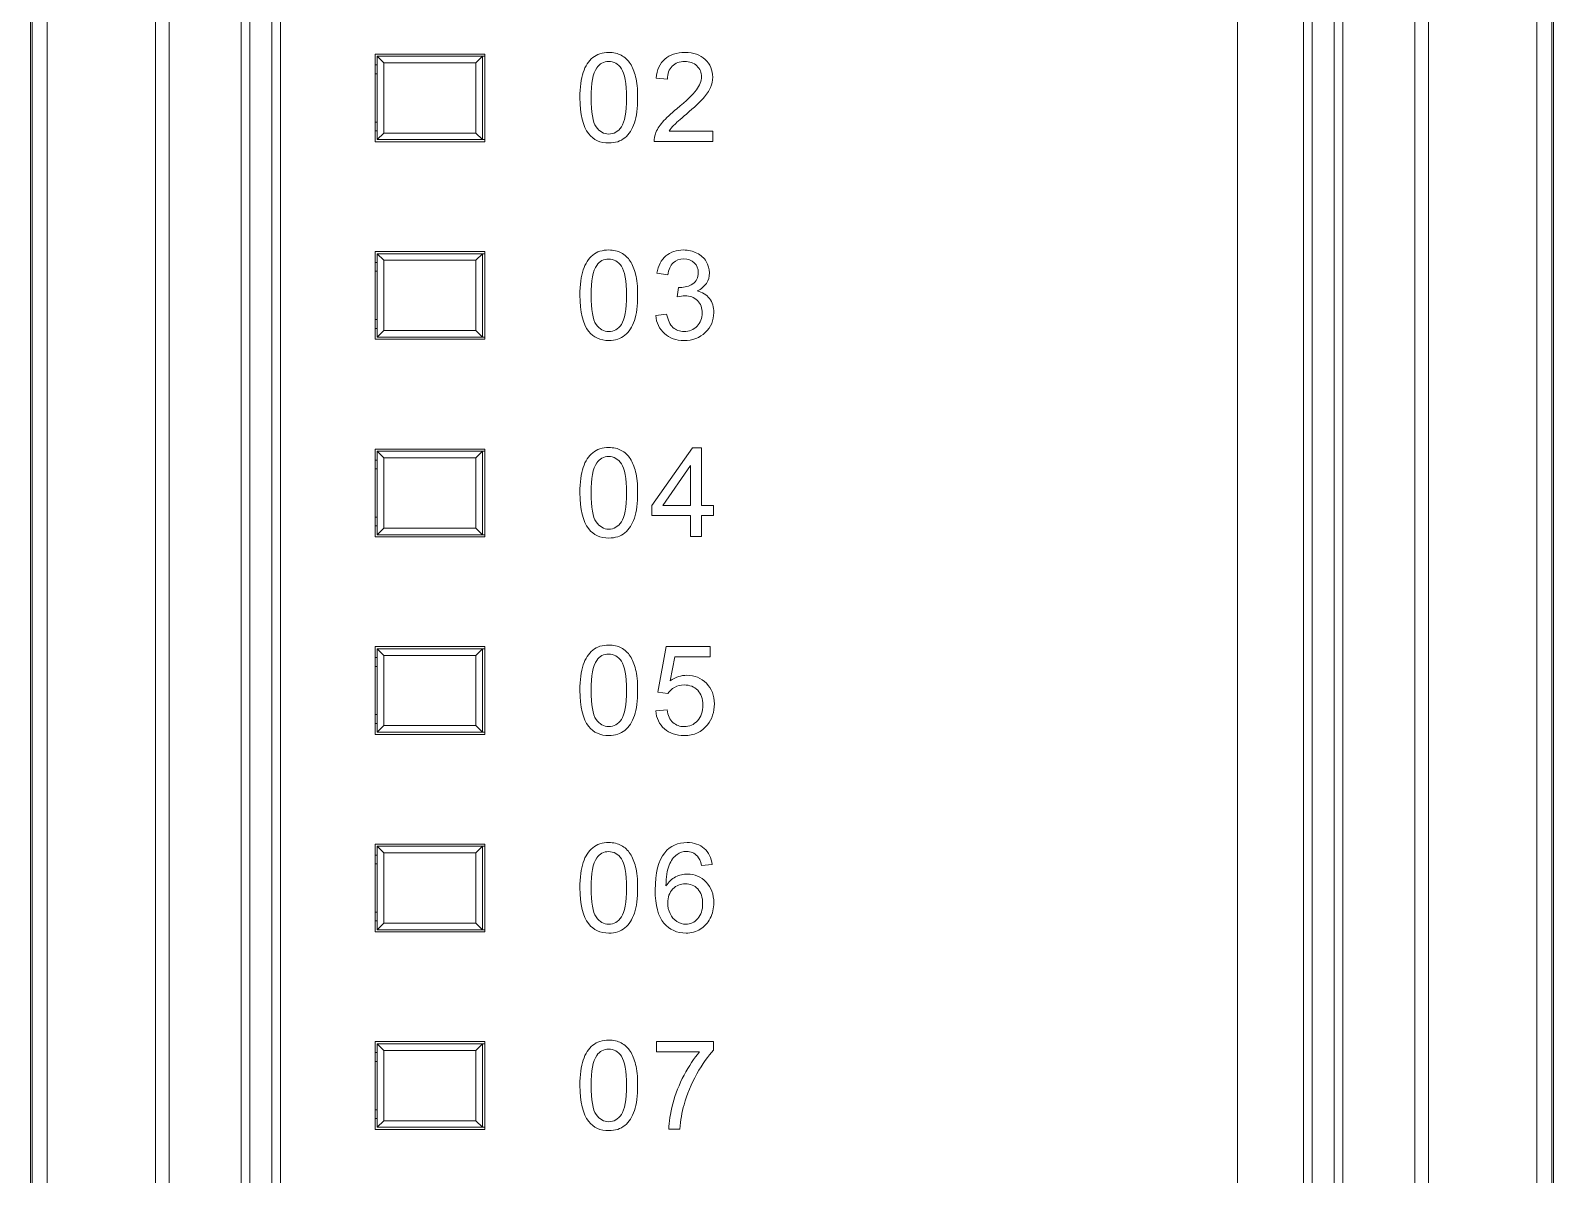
# Model space of a CAD drawing. Header units: millimetres. Extents: x 33157 to 59611, y -29750 to 1750.
# Drawn here: x 53865.92 to 53900.62, y -1529.79 to -1503.72 of the extents above; entities that cross this region are included whole.
import ezdxf

# ---------------------------------------------------------------- set-up
doc = ezdxf.new("R2010")
doc.units = ezdxf.units.MM
doc.layers.add('layer 1', color=7, linetype='Continuous', lineweight=18)

msp = doc.modelspace()

# ---------------------------------------------------------------- linework, layer by layer
at = {"layer": 'layer 1', "lineweight": 9}
for p, q in [((53865.916, -1480.509), (53865.916, -1579.009)), ((53900.616, -1480.509), (53900.616, -1579.009)), ((53865.954, -1481.173), (53865.954, -1578.345)), ((53866.295, -1481.173), (53866.295, -1578.345)), ((53900.236, -1481.173), (53900.236, -1578.345)), ((53900.578, -1481.173), (53900.578, -1578.345)), ((53868.762, -1485.49), (53868.762, -1574.029)), ((53869.078, -1485.49), (53869.078, -1574.029)), ((53897.454, -1485.49), (53897.454, -1574.029)), ((53897.77, -1485.49), (53897.77, -1574.029)), ((53870.716, -1485.759), (53870.716, -1573.759)), ((53870.916, -1485.759), (53870.916, -1573.759)), ((53871.416, -1485.759), (53871.416, -1573.759)), ((53871.616, -1485.759), (53871.616, -1573.759)), ((53894.916, -1485.759), (53894.916, -1573.759)), ((53895.116, -1485.759), (53895.116, -1573.759)), ((53895.616, -1485.759), (53895.616, -1573.759)), ((53895.816, -1485.759), (53895.816, -1573.759)), ((53873.766, -1504.259), (53873.766, -1506.259)), ((53873.816, -1504.309), (53873.816, -1506.209)), ((53873.966, -1504.459), (53873.966, -1506.059)), ((53876.066, -1504.459), (53876.066, -1506.059)), ((53876.216, -1504.309), (53876.216, -1506.209)), ((53876.266, -1504.259), (53876.266, -1506.259)), ((53873.766, -1508.759), (53873.766, -1510.759)), ((53873.816, -1508.809), (53873.816, -1510.709)), ((53873.966, -1508.959), (53873.966, -1510.559)), ((53876.066, -1508.959), (53876.066, -1510.559)), ((53876.216, -1508.809), (53876.216, -1510.709)), ((53876.266, -1508.759), (53876.266, -1510.759)), ((53873.766, -1513.259), (53873.766, -1515.259)), ((53876.266, -1513.259), (53876.266, -1515.259)), ((53873.816, -1513.309), (53873.816, -1515.209)), ((53873.966, -1513.459), (53873.966, -1515.059)), ((53876.066, -1513.459), (53876.066, -1515.059)), ((53876.216, -1513.309), (53876.216, -1515.209)), ((53873.766, -1517.759), (53873.766, -1519.759)), ((53876.266, -1517.759), (53876.266, -1519.759)), ((53873.816, -1517.809), (53873.816, -1519.709)), ((53873.966, -1517.959), (53873.966, -1519.559)), ((53876.066, -1517.959), (53876.066, -1519.559)), ((53876.216, -1517.809), (53876.216, -1519.709)), ((53873.766, -1522.259), (53873.766, -1524.259)), ((53876.266, -1522.259), (53876.266, -1524.259)), ((53873.816, -1522.309), (53873.816, -1524.209)), ((53873.966, -1522.459), (53873.966, -1524.059)), ((53876.066, -1522.459), (53876.066, -1524.059)), ((53876.216, -1522.309), (53876.216, -1524.209)), ((53873.766, -1526.759), (53873.766, -1528.759)), ((53876.266, -1526.759), (53876.266, -1528.759)), ((53873.816, -1526.809), (53873.816, -1528.709)), ((53873.966, -1526.959), (53873.966, -1528.559)), ((53876.066, -1526.959), (53876.066, -1528.559)), ((53876.216, -1526.809), (53876.216, -1528.709))]:
    msp.add_line(p, q, dxfattribs=at)
at = {"layer": 'layer 1'}
for points, knots in [([(53893.416, -1485.459), (53893.416, -1485.459), (53894.616, -1485.459), (53894.616, -1485.459), (53894.781, -1485.459), (53894.916, -1485.594), (53894.916, -1485.759), (53894.916, -1485.759), (53894.916, -1537.016), (53894.916, -1537.016), (53894.916, -1537.016), (53885.916, -1542.212), (53885.916, -1542.212), (53885.916, -1542.212), (53885.916, -1538.255), (53885.916, -1538.255), (53885.916, -1538.255), (53890.416, -1535.657), (53890.416, -1535.657), (53892.324, -1534.555), (53893.416, -1532.664), (53893.416, -1530.46), (53893.416, -1530.46), (53893.416, -1485.459), (53893.416, -1485.459)], [0, 0, 0, 0, 141587.315349, 141587.315349, 141587.315349, 283174.630699, 283174.630699, 283174.630699, 424761.946048, 424761.946048, 424761.946048, 566349.261398, 566349.261398, 566349.261398, 707936.576747, 707936.576747, 707936.576747, 849523.892096, 849523.892096, 849523.892096, 991111.207446, 991111.207446, 991111.207446, 1132698.522795, 1132698.522795, 1132698.522795, 1132698.522795]), ([(53878.434, -1505.255), (53878.434, -1505.016), (53878.459, -1504.824), (53878.508, -1504.678), (53878.557, -1504.532), (53878.63, -1504.419), (53878.727, -1504.341), (53878.823, -1504.262), (53878.945, -1504.223), (53879.092, -1504.223), (53879.2, -1504.223), (53879.295, -1504.245), (53879.377, -1504.288), (53879.459, -1504.332), (53879.527, -1504.395), (53879.58, -1504.477), (53879.632, -1504.559), (53879.674, -1504.659), (53879.704, -1504.778), (53879.734, -1504.896), (53879.749, -1505.055), (53879.749, -1505.255), (53879.749, -1505.492), (53879.725, -1505.684), (53879.676, -1505.83), (53879.628, -1505.976), (53879.555, -1506.088), (53879.458, -1506.167), (53879.362, -1506.247), (53879.239, -1506.286), (53879.092, -1506.286), (53878.897, -1506.286), (53878.745, -1506.217), (53878.634, -1506.078), (53878.501, -1505.909), (53878.434, -1505.635), (53878.434, -1505.255)], [0, 0, 0, 0, 138365.883922, 138365.883922, 138365.883922, 276731.767843, 276731.767843, 276731.767843, 415097.651765, 415097.651765, 415097.651765, 553463.535686, 553463.535686, 553463.535686, 691829.419608, 691829.419608, 691829.419608, 830195.303529, 830195.303529, 830195.303529, 968561.187451, 968561.187451, 968561.187451, 1106927.071372, 1106927.071372, 1106927.071372, 1245292.955294, 1245292.955294, 1245292.955294, 1383658.839215, 1383658.839215, 1383658.839215, 1522024.723137, 1522024.723137, 1522024.723137, 1660390.607058, 1660390.607058, 1660390.607058, 1660390.607058]), ([(53881.462, -1506.015), (53881.462, -1506.015), (53881.462, -1506.252), (53881.462, -1506.252), (53881.462, -1506.252), (53880.124, -1506.252), (53880.124, -1506.252), (53880.122, -1506.192), (53880.132, -1506.135), (53880.153, -1506.08), (53880.187, -1505.989), (53880.242, -1505.899), (53880.318, -1505.811), (53880.394, -1505.723), (53880.502, -1505.621), (53880.643, -1505.506), (53880.861, -1505.326), (53881.01, -1505.183), (53881.088, -1505.078), (53881.166, -1504.973), (53881.205, -1504.873), (53881.205, -1504.779), (53881.205, -1504.681), (53881.17, -1504.598), (53881.099, -1504.53), (53881.028, -1504.463), (53880.936, -1504.429), (53880.823, -1504.429), (53880.703, -1504.429), (53880.607, -1504.465), (53880.535, -1504.536), (53880.463, -1504.607), (53880.427, -1504.706), (53880.426, -1504.833), (53880.426, -1504.833), (53880.172, -1504.807), (53880.172, -1504.807), (53880.189, -1504.617), (53880.255, -1504.472), (53880.369, -1504.373), (53880.483, -1504.273), (53880.636, -1504.223), (53880.829, -1504.223), (53881.022, -1504.223), (53881.176, -1504.277), (53881.289, -1504.384), (53881.402, -1504.492), (53881.459, -1504.626), (53881.459, -1504.785), (53881.459, -1504.866), (53881.442, -1504.945), (53881.409, -1505.023), (53881.376, -1505.102), (53881.321, -1505.184), (53881.244, -1505.27), (53881.167, -1505.357), (53881.04, -1505.476), (53880.862, -1505.626), (53880.713, -1505.751), (53880.617, -1505.836), (53880.575, -1505.881), (53880.532, -1505.925), (53880.497, -1505.97), (53880.47, -1506.015), (53880.47, -1506.015), (53881.462, -1506.015), (53881.462, -1506.015)], [0, 0, 0, 0, 135440.31568, 135440.31568, 135440.31568, 270880.631361, 270880.631361, 270880.631361, 406320.947041, 406320.947041, 406320.947041, 541761.262722, 541761.262722, 541761.262722, 677201.578402, 677201.578402, 677201.578402, 812641.894083, 812641.894083, 812641.894083, 948082.209763, 948082.209763, 948082.209763, 1083522.525444, 1083522.525444, 1083522.525444, 1218962.841124, 1218962.841124, 1218962.841124, 1354403.156805, 1354403.156805, 1354403.156805, 1489843.472485, 1489843.472485, 1489843.472485, 1625283.788166, 1625283.788166, 1625283.788166, 1760724.103846, 1760724.103846, 1760724.103846, 1896164.419527, 1896164.419527, 1896164.419527, 2031604.735207, 2031604.735207, 2031604.735207, 2167045.050888, 2167045.050888, 2167045.050888, 2302485.366568, 2302485.366568, 2302485.366568, 2437925.682249, 2437925.682249, 2437925.682249, 2573365.997929, 2573365.997929, 2573365.997929, 2708806.31361, 2708806.31361, 2708806.31361, 2844246.62929, 2844246.62929, 2844246.62929, 2979686.944971, 2979686.944971, 2979686.944971, 2979686.944971]), ([(53878.688, -1505.256), (53878.688, -1505.588), (53878.727, -1505.81), (53878.804, -1505.919), (53878.882, -1506.028), (53878.978, -1506.083), (53879.092, -1506.083), (53879.206, -1506.083), (53879.302, -1506.028), (53879.379, -1505.918), (53879.457, -1505.808), (53879.495, -1505.588), (53879.495, -1505.256), (53879.495, -1504.923), (53879.457, -1504.702), (53879.379, -1504.593), (53879.302, -1504.484), (53879.205, -1504.429), (53879.089, -1504.429), (53878.975, -1504.429), (53878.884, -1504.477), (53878.816, -1504.574), (53878.731, -1504.697), (53878.688, -1504.924), (53878.688, -1505.256)], [0, 0, 0, 0, 141586.767065, 141586.767065, 141586.767065, 283173.534131, 283173.534131, 283173.534131, 424760.301196, 424760.301196, 424760.301196, 566347.068262, 566347.068262, 566347.068262, 707933.835327, 707933.835327, 707933.835327, 849520.602393, 849520.602393, 849520.602393, 991107.369458, 991107.369458, 991107.369458, 1132694.136523, 1132694.136523, 1132694.136523, 1132694.136523]), ([(53878.434, -1509.755), (53878.434, -1509.516), (53878.459, -1509.324), (53878.508, -1509.178), (53878.557, -1509.032), (53878.63, -1508.919), (53878.727, -1508.841), (53878.823, -1508.762), (53878.945, -1508.723), (53879.092, -1508.723), (53879.2, -1508.723), (53879.295, -1508.745), (53879.377, -1508.788), (53879.459, -1508.832), (53879.527, -1508.895), (53879.58, -1508.977), (53879.632, -1509.059), (53879.674, -1509.159), (53879.704, -1509.278), (53879.734, -1509.396), (53879.749, -1509.555), (53879.749, -1509.755), (53879.749, -1509.992), (53879.725, -1510.184), (53879.676, -1510.33), (53879.628, -1510.476), (53879.555, -1510.588), (53879.458, -1510.667), (53879.362, -1510.747), (53879.239, -1510.786), (53879.092, -1510.786), (53878.897, -1510.786), (53878.745, -1510.717), (53878.634, -1510.578), (53878.501, -1510.409), (53878.434, -1510.135), (53878.434, -1509.755)], [0, 0, 0, 0, 138371.802465, 138371.802465, 138371.802465, 276743.604931, 276743.604931, 276743.604931, 415115.407396, 415115.407396, 415115.407396, 553487.209861, 553487.209861, 553487.209861, 691859.012327, 691859.012327, 691859.012327, 830230.814792, 830230.814792, 830230.814792, 968602.617258, 968602.617258, 968602.617258, 1106974.419723, 1106974.419723, 1106974.419723, 1245346.222188, 1245346.222188, 1245346.222188, 1383718.024654, 1383718.024654, 1383718.024654, 1522089.827119, 1522089.827119, 1522089.827119, 1660461.629584, 1660461.629584, 1660461.629584, 1660461.629584]), ([(53880.161, -1510.216), (53880.161, -1510.216), (53880.409, -1510.182), (53880.409, -1510.182), (53880.438, -1510.323), (53880.486, -1510.425), (53880.554, -1510.487), (53880.622, -1510.549), (53880.706, -1510.58), (53880.805, -1510.58), (53880.923, -1510.58), (53881.022, -1510.54), (53881.102, -1510.459), (53881.182, -1510.378), (53881.222, -1510.278), (53881.222, -1510.158), (53881.222, -1510.044), (53881.185, -1509.95), (53881.11, -1509.876), (53881.035, -1509.802), (53880.941, -1509.765), (53880.826, -1509.765), (53880.779, -1509.765), (53880.72, -1509.774), (53880.65, -1509.793), (53880.65, -1509.793), (53880.678, -1509.575), (53880.678, -1509.575), (53880.694, -1509.577), (53880.708, -1509.578), (53880.718, -1509.578), (53880.824, -1509.578), (53880.919, -1509.55), (53881.004, -1509.495), (53881.089, -1509.44), (53881.131, -1509.356), (53881.131, -1509.241), (53881.131, -1509.151), (53881.1, -1509.075), (53881.039, -1509.016), (53880.977, -1508.956), (53880.898, -1508.926), (53880.8, -1508.926), (53880.703, -1508.926), (53880.623, -1508.957), (53880.559, -1509.018), (53880.494, -1509.079), (53880.453, -1509.171), (53880.434, -1509.293), (53880.434, -1509.293), (53880.186, -1509.248), (53880.186, -1509.248), (53880.217, -1509.081), (53880.285, -1508.952), (53880.393, -1508.86), (53880.5, -1508.769), (53880.634, -1508.723), (53880.794, -1508.723), (53880.904, -1508.723), (53881.006, -1508.747), (53881.098, -1508.794), (53881.192, -1508.841), (53881.263, -1508.905), (53881.312, -1508.987), (53881.361, -1509.069), (53881.385, -1509.155), (53881.385, -1509.247), (53881.385, -1509.334), (53881.362, -1509.413), (53881.315, -1509.485), (53881.268, -1509.556), (53881.199, -1509.613), (53881.107, -1509.655), (53881.226, -1509.683), (53881.319, -1509.74), (53881.385, -1509.827), (53881.451, -1509.913), (53881.484, -1510.023), (53881.484, -1510.153), (53881.484, -1510.329), (53881.42, -1510.479), (53881.291, -1510.602), (53881.162, -1510.725), (53881, -1510.786), (53880.803, -1510.786), (53880.626, -1510.786), (53880.479, -1510.733), (53880.361, -1510.627), (53880.244, -1510.521), (53880.177, -1510.384), (53880.161, -1510.216)], [0, 0, 0, 0, 134510.062519, 134510.062519, 134510.062519, 269020.125038, 269020.125038, 269020.125038, 403530.187557, 403530.187557, 403530.187557, 538040.250075, 538040.250075, 538040.250075, 672550.312594, 672550.312594, 672550.312594, 807060.375113, 807060.375113, 807060.375113, 941570.437632, 941570.437632, 941570.437632, 1076080.500151, 1076080.500151, 1076080.500151, 1210590.56267, 1210590.56267, 1210590.56267, 1345100.625188, 1345100.625188, 1345100.625188, 1479610.687707, 1479610.687707, 1479610.687707, 1614120.750226, 1614120.750226, 1614120.750226, 1748630.812745, 1748630.812745, 1748630.812745, 1883140.875264, 1883140.875264, 1883140.875264, 2017650.937783, 2017650.937783, 2017650.937783, 2152161.000302, 2152161.000302, 2152161.000302, 2286671.06282, 2286671.06282, 2286671.06282, 2421181.125339, 2421181.125339, 2421181.125339, 2555691.187858, 2555691.187858, 2555691.187858, 2690201.250377, 2690201.250377, 2690201.250377, 2824711.312896, 2824711.312896, 2824711.312896, 2959221.375415, 2959221.375415, 2959221.375415, 3093731.437934, 3093731.437934, 3093731.437934, 3228241.500452, 3228241.500452, 3228241.500452, 3362751.562971, 3362751.562971, 3362751.562971, 3497261.62549, 3497261.62549, 3497261.62549, 3631771.688009, 3631771.688009, 3631771.688009, 3766281.750528, 3766281.750528, 3766281.750528, 3900791.813047, 3900791.813047, 3900791.813047, 4035301.875565, 4035301.875565, 4035301.875565, 4035301.875565]), ([(53878.688, -1509.756), (53878.688, -1510.088), (53878.727, -1510.31), (53878.804, -1510.419), (53878.882, -1510.528), (53878.978, -1510.583), (53879.092, -1510.583), (53879.206, -1510.583), (53879.302, -1510.528), (53879.379, -1510.418), (53879.457, -1510.308), (53879.495, -1510.088), (53879.495, -1509.756), (53879.495, -1509.423), (53879.457, -1509.202), (53879.379, -1509.093), (53879.302, -1508.984), (53879.205, -1508.929), (53879.089, -1508.929), (53878.975, -1508.929), (53878.884, -1508.977), (53878.816, -1509.074), (53878.731, -1509.197), (53878.688, -1509.424), (53878.688, -1509.756)], [0, 0, 0, 0, 141592.823694, 141592.823694, 141592.823694, 283185.647388, 283185.647388, 283185.647388, 424778.471081, 424778.471081, 424778.471081, 566371.294775, 566371.294775, 566371.294775, 707964.118469, 707964.118469, 707964.118469, 849556.942163, 849556.942163, 849556.942163, 991149.765856, 991149.765856, 991149.765856, 1132742.58955, 1132742.58955, 1132742.58955, 1132742.58955]), ([(53878.434, -1514.255), (53878.434, -1514.016), (53878.459, -1513.824), (53878.508, -1513.678), (53878.557, -1513.532), (53878.63, -1513.419), (53878.727, -1513.341), (53878.823, -1513.262), (53878.945, -1513.223), (53879.092, -1513.223), (53879.2, -1513.223), (53879.295, -1513.245), (53879.377, -1513.288), (53879.459, -1513.332), (53879.527, -1513.395), (53879.58, -1513.477), (53879.632, -1513.559), (53879.674, -1513.659), (53879.704, -1513.778), (53879.734, -1513.896), (53879.749, -1514.055), (53879.749, -1514.255), (53879.749, -1514.492), (53879.725, -1514.684), (53879.676, -1514.83), (53879.628, -1514.976), (53879.555, -1515.088), (53879.458, -1515.167), (53879.362, -1515.247), (53879.239, -1515.286), (53879.092, -1515.286), (53878.897, -1515.286), (53878.745, -1515.217), (53878.634, -1515.078), (53878.501, -1514.909), (53878.434, -1514.635), (53878.434, -1514.255)], [0, 0, 0, 0, 138377.721656, 138377.721656, 138377.721656, 276755.443312, 276755.443312, 276755.443312, 415133.164969, 415133.164969, 415133.164969, 553510.886625, 553510.886625, 553510.886625, 691888.608281, 691888.608281, 691888.608281, 830266.329937, 830266.329937, 830266.329937, 968644.051594, 968644.051594, 968644.051594, 1107021.77325, 1107021.77325, 1107021.77325, 1245399.494906, 1245399.494906, 1245399.494906, 1383777.216562, 1383777.216562, 1383777.216562, 1522154.938219, 1522154.938219, 1522154.938219, 1660532.659875, 1660532.659875, 1660532.659875, 1660532.659875]), ([(53880.954, -1515.252), (53880.954, -1515.252), (53880.954, -1514.77), (53880.954, -1514.77), (53880.954, -1514.77), (53880.076, -1514.77), (53880.076, -1514.77), (53880.076, -1514.77), (53880.076, -1514.541), (53880.076, -1514.541), (53880.076, -1514.541), (53880.999, -1513.231), (53880.999, -1513.231), (53880.999, -1513.231), (53881.202, -1513.231), (53881.202, -1513.231), (53881.202, -1513.231), (53881.202, -1514.541), (53881.202, -1514.541), (53881.202, -1514.541), (53881.476, -1514.541), (53881.476, -1514.541), (53881.476, -1514.541), (53881.476, -1514.77), (53881.476, -1514.77), (53881.476, -1514.77), (53881.202, -1514.77), (53881.202, -1514.77), (53881.202, -1514.77), (53881.202, -1515.252), (53881.202, -1515.252), (53881.202, -1515.252), (53880.954, -1515.252), (53880.954, -1515.252)], [0, 0, 0, 0, 138897.127706, 138897.127706, 138897.127706, 277794.255412, 277794.255412, 277794.255412, 416691.383118, 416691.383118, 416691.383118, 555588.510824, 555588.510824, 555588.510824, 694485.63853, 694485.63853, 694485.63853, 833382.766236, 833382.766236, 833382.766236, 972279.893942, 972279.893942, 972279.893942, 1111177.021648, 1111177.021648, 1111177.021648, 1250074.149354, 1250074.149354, 1250074.149354, 1388971.27706, 1388971.27706, 1388971.27706, 1527868.404766, 1527868.404766, 1527868.404766, 1527868.404766]), ([(53878.688, -1514.256), (53878.688, -1514.588), (53878.727, -1514.81), (53878.804, -1514.919), (53878.882, -1515.028), (53878.978, -1515.083), (53879.092, -1515.083), (53879.206, -1515.083), (53879.302, -1515.028), (53879.379, -1514.918), (53879.457, -1514.808), (53879.495, -1514.588), (53879.495, -1514.256), (53879.495, -1513.923), (53879.457, -1513.702), (53879.379, -1513.593), (53879.302, -1513.484), (53879.205, -1513.429), (53879.089, -1513.429), (53878.975, -1513.429), (53878.884, -1513.477), (53878.816, -1513.574), (53878.731, -1513.697), (53878.688, -1513.924), (53878.688, -1514.256)], [0, 0, 0, 0, 141598.880985, 141598.880985, 141598.880985, 283197.76197, 283197.76197, 283197.76197, 424796.642955, 424796.642955, 424796.642955, 566395.52394, 566395.52394, 566395.52394, 707994.404925, 707994.404925, 707994.404925, 849593.28591, 849593.28591, 849593.28591, 991192.166895, 991192.166895, 991192.166895, 1132791.04788, 1132791.04788, 1132791.04788, 1132791.04788]), ([(53880.954, -1514.541), (53880.954, -1514.541), (53880.954, -1513.632), (53880.954, -1513.632), (53880.954, -1513.632), (53880.32, -1514.541), (53880.32, -1514.541), (53880.32, -1514.541), (53880.954, -1514.541), (53880.954, -1514.541)], [0, 0, 0, 0, 157450.310197, 157450.310197, 157450.310197, 314900.620394, 314900.620394, 314900.620394, 472350.930591, 472350.930591, 472350.930591, 472350.930591]), ([(53878.434, -1518.755), (53878.434, -1518.516), (53878.459, -1518.324), (53878.508, -1518.178), (53878.557, -1518.032), (53878.63, -1517.919), (53878.727, -1517.841), (53878.823, -1517.762), (53878.945, -1517.723), (53879.092, -1517.723), (53879.2, -1517.723), (53879.295, -1517.745), (53879.377, -1517.788), (53879.459, -1517.832), (53879.527, -1517.895), (53879.58, -1517.977), (53879.632, -1518.059), (53879.674, -1518.159), (53879.704, -1518.278), (53879.734, -1518.396), (53879.749, -1518.555), (53879.749, -1518.755), (53879.749, -1518.992), (53879.725, -1519.184), (53879.676, -1519.33), (53879.628, -1519.476), (53879.555, -1519.588), (53879.458, -1519.667), (53879.362, -1519.747), (53879.239, -1519.786), (53879.092, -1519.786), (53878.897, -1519.786), (53878.745, -1519.717), (53878.634, -1519.578), (53878.501, -1519.409), (53878.434, -1519.135), (53878.434, -1518.755)], [0, 0, 0, 0, 138383.641494, 138383.641494, 138383.641494, 276767.282988, 276767.282988, 276767.282988, 415150.924482, 415150.924482, 415150.924482, 553534.565976, 553534.565976, 553534.565976, 691918.20747, 691918.20747, 691918.20747, 830301.848964, 830301.848964, 830301.848964, 968685.490459, 968685.490459, 968685.490459, 1107069.131953, 1107069.131953, 1107069.131953, 1245452.773447, 1245452.773447, 1245452.773447, 1383836.414941, 1383836.414941, 1383836.414941, 1522220.056435, 1522220.056435, 1522220.056435, 1660603.697929, 1660603.697929, 1660603.697929, 1660603.697929]), ([(53880.161, -1519.222), (53880.161, -1519.222), (53880.42, -1519.202), (53880.42, -1519.202), (53880.44, -1519.328), (53880.484, -1519.423), (53880.554, -1519.487), (53880.623, -1519.551), (53880.709, -1519.583), (53880.809, -1519.583), (53880.93, -1519.583), (53881.031, -1519.538), (53881.113, -1519.448), (53881.195, -1519.358), (53881.236, -1519.238), (53881.236, -1519.089), (53881.236, -1518.948), (53881.197, -1518.836), (53881.118, -1518.755), (53881.04, -1518.673), (53880.936, -1518.632), (53880.806, -1518.632), (53880.726, -1518.632), (53880.654, -1518.65), (53880.59, -1518.687), (53880.527, -1518.723), (53880.477, -1518.771), (53880.44, -1518.829), (53880.44, -1518.829), (53880.206, -1518.795), (53880.206, -1518.795), (53880.206, -1518.795), (53880.4, -1517.757), (53880.4, -1517.757), (53880.4, -1517.757), (53881.402, -1517.757), (53881.402, -1517.757), (53881.402, -1517.757), (53881.402, -1517.994), (53881.402, -1517.994), (53881.402, -1517.994), (53880.598, -1517.994), (53880.598, -1517.994), (53880.598, -1517.994), (53880.491, -1518.539), (53880.491, -1518.539), (53880.612, -1518.454), (53880.739, -1518.412), (53880.871, -1518.412), (53881.047, -1518.412), (53881.196, -1518.473), (53881.317, -1518.595), (53881.438, -1518.717), (53881.498, -1518.874), (53881.498, -1519.066), (53881.498, -1519.249), (53881.445, -1519.407), (53881.339, -1519.54), (53881.21, -1519.704), (53881.033, -1519.786), (53880.809, -1519.786), (53880.625, -1519.786), (53880.476, -1519.734), (53880.36, -1519.631), (53880.243, -1519.528), (53880.177, -1519.392), (53880.161, -1519.222)], [0, 0, 0, 0, 135458.573206, 135458.573206, 135458.573206, 270917.146412, 270917.146412, 270917.146412, 406375.719618, 406375.719618, 406375.719618, 541834.292825, 541834.292825, 541834.292825, 677292.866031, 677292.866031, 677292.866031, 812751.439237, 812751.439237, 812751.439237, 948210.012443, 948210.012443, 948210.012443, 1083668.585649, 1083668.585649, 1083668.585649, 1219127.158855, 1219127.158855, 1219127.158855, 1354585.732061, 1354585.732061, 1354585.732061, 1490044.305267, 1490044.305267, 1490044.305267, 1625502.878474, 1625502.878474, 1625502.878474, 1760961.45168, 1760961.45168, 1760961.45168, 1896420.024886, 1896420.024886, 1896420.024886, 2031878.598092, 2031878.598092, 2031878.598092, 2167337.171298, 2167337.171298, 2167337.171298, 2302795.744504, 2302795.744504, 2302795.744504, 2438254.31771, 2438254.31771, 2438254.31771, 2573712.890916, 2573712.890916, 2573712.890916, 2709171.464123, 2709171.464123, 2709171.464123, 2844630.037329, 2844630.037329, 2844630.037329, 2980088.610535, 2980088.610535, 2980088.610535, 2980088.610535]), ([(53878.688, -1518.756), (53878.688, -1519.088), (53878.727, -1519.31), (53878.804, -1519.419), (53878.882, -1519.528), (53878.978, -1519.583), (53879.092, -1519.583), (53879.206, -1519.583), (53879.302, -1519.528), (53879.379, -1519.418), (53879.457, -1519.308), (53879.495, -1519.088), (53879.495, -1518.756), (53879.495, -1518.423), (53879.457, -1518.202), (53879.379, -1518.093), (53879.302, -1517.984), (53879.205, -1517.929), (53879.089, -1517.929), (53878.975, -1517.929), (53878.884, -1517.977), (53878.816, -1518.074), (53878.731, -1518.197), (53878.688, -1518.424), (53878.688, -1518.756)], [0, 0, 0, 0, 141604.938939, 141604.938939, 141604.938939, 283209.877878, 283209.877878, 283209.877878, 424814.816818, 424814.816818, 424814.816818, 566419.755757, 566419.755757, 566419.755757, 708024.694696, 708024.694696, 708024.694696, 849629.633635, 849629.633635, 849629.633635, 991234.572574, 991234.572574, 991234.572574, 1132839.511514, 1132839.511514, 1132839.511514, 1132839.511514]), ([(53878.434, -1523.255), (53878.434, -1523.016), (53878.459, -1522.824), (53878.508, -1522.678), (53878.557, -1522.532), (53878.63, -1522.419), (53878.727, -1522.341), (53878.823, -1522.262), (53878.945, -1522.223), (53879.092, -1522.223), (53879.2, -1522.223), (53879.295, -1522.245), (53879.377, -1522.288), (53879.459, -1522.332), (53879.527, -1522.395), (53879.58, -1522.477), (53879.632, -1522.559), (53879.674, -1522.659), (53879.704, -1522.778), (53879.734, -1522.896), (53879.749, -1523.055), (53879.749, -1523.255), (53879.749, -1523.492), (53879.725, -1523.684), (53879.676, -1523.83), (53879.628, -1523.976), (53879.555, -1524.088), (53879.458, -1524.167), (53879.362, -1524.247), (53879.239, -1524.286), (53879.092, -1524.286), (53878.897, -1524.286), (53878.745, -1524.217), (53878.634, -1524.078), (53878.501, -1523.909), (53878.434, -1523.635), (53878.434, -1523.255)], [0, 0, 0, 0, 138389.561979, 138389.561979, 138389.561979, 276779.123958, 276779.123958, 276779.123958, 415168.685936, 415168.685936, 415168.685936, 553558.247915, 553558.247915, 553558.247915, 691947.809894, 691947.809894, 691947.809894, 830337.371873, 830337.371873, 830337.371873, 968726.933852, 968726.933852, 968726.933852, 1107116.49583, 1107116.49583, 1107116.49583, 1245506.057809, 1245506.057809, 1245506.057809, 1383895.619788, 1383895.619788, 1383895.619788, 1522285.181767, 1522285.181767, 1522285.181767, 1660674.743745, 1660674.743745, 1660674.743745, 1660674.743745]), ([(53881.45, -1522.725), (53881.45, -1522.725), (53881.205, -1522.745), (53881.205, -1522.745), (53881.183, -1522.648), (53881.151, -1522.577), (53881.11, -1522.532), (53881.043, -1522.461), (53880.96, -1522.426), (53880.861, -1522.426), (53880.781, -1522.426), (53880.711, -1522.448), (53880.65, -1522.493), (53880.572, -1522.549), (53880.511, -1522.632), (53880.465, -1522.741), (53880.42, -1522.851), (53880.397, -1523.007), (53880.395, -1523.208), (53880.455, -1523.118), (53880.528, -1523.05), (53880.614, -1523.006), (53880.701, -1522.962), (53880.791, -1522.94), (53880.886, -1522.94), (53881.052, -1522.94), (53881.193, -1523.001), (53881.31, -1523.123), (53881.426, -1523.245), (53881.484, -1523.402), (53881.484, -1523.595), (53881.484, -1523.722), (53881.457, -1523.84), (53881.402, -1523.949), (53881.347, -1524.058), (53881.273, -1524.141), (53881.177, -1524.199), (53881.081, -1524.257), (53880.972, -1524.286), (53880.851, -1524.286), (53880.645, -1524.286), (53880.476, -1524.21), (53880.345, -1524.058), (53880.215, -1523.906), (53880.149, -1523.655), (53880.149, -1523.306), (53880.149, -1522.916), (53880.222, -1522.632), (53880.366, -1522.454), (53880.492, -1522.3), (53880.662, -1522.223), (53880.876, -1522.223), (53881.035, -1522.223), (53881.166, -1522.268), (53881.267, -1522.357), (53881.369, -1522.445), (53881.43, -1522.568), (53881.45, -1522.725)], [0, 0, 0, 0, 135979.881989, 135979.881989, 135979.881989, 271959.763979, 271959.763979, 271959.763979, 407939.645968, 407939.645968, 407939.645968, 543919.527958, 543919.527958, 543919.527958, 679899.409947, 679899.409947, 679899.409947, 815879.291937, 815879.291937, 815879.291937, 951859.173926, 951859.173926, 951859.173926, 1087839.055916, 1087839.055916, 1087839.055916, 1223818.937905, 1223818.937905, 1223818.937905, 1359798.819894, 1359798.819894, 1359798.819894, 1495778.701884, 1495778.701884, 1495778.701884, 1631758.583873, 1631758.583873, 1631758.583873, 1767738.465863, 1767738.465863, 1767738.465863, 1903718.347852, 1903718.347852, 1903718.347852, 2039698.229842, 2039698.229842, 2039698.229842, 2175678.111831, 2175678.111831, 2175678.111831, 2311657.993821, 2311657.993821, 2311657.993821, 2447637.87581, 2447637.87581, 2447637.87581, 2583617.757799, 2583617.757799, 2583617.757799, 2583617.757799]), ([(53878.688, -1523.256), (53878.688, -1523.588), (53878.727, -1523.81), (53878.804, -1523.919), (53878.882, -1524.028), (53878.978, -1524.083), (53879.092, -1524.083), (53879.206, -1524.083), (53879.302, -1524.028), (53879.379, -1523.918), (53879.457, -1523.808), (53879.495, -1523.588), (53879.495, -1523.256), (53879.495, -1522.923), (53879.457, -1522.702), (53879.379, -1522.593), (53879.302, -1522.484), (53879.205, -1522.429), (53879.089, -1522.429), (53878.975, -1522.429), (53878.884, -1522.477), (53878.816, -1522.574), (53878.731, -1522.697), (53878.688, -1522.924), (53878.688, -1523.256)], [0, 0, 0, 0, 141610.997556, 141610.997556, 141610.997556, 283221.995112, 283221.995112, 283221.995112, 424832.992668, 424832.992668, 424832.992668, 566443.990224, 566443.990224, 566443.990224, 708054.987781, 708054.987781, 708054.987781, 849665.985337, 849665.985337, 849665.985337, 991276.982893, 991276.982893, 991276.982893, 1132887.980449, 1132887.980449, 1132887.980449, 1132887.980449]), ([(53880.434, -1523.597), (53880.434, -1523.683), (53880.453, -1523.765), (53880.489, -1523.843), (53880.525, -1523.921), (53880.576, -1523.98), (53880.64, -1524.021), (53880.705, -1524.062), (53880.774, -1524.083), (53880.847, -1524.083), (53880.953, -1524.083), (53881.043, -1524.04), (53881.118, -1523.956), (53881.193, -1523.871), (53881.23, -1523.756), (53881.23, -1523.611), (53881.23, -1523.471), (53881.193, -1523.361), (53881.119, -1523.281), (53881.045, -1523.2), (53880.951, -1523.16), (53880.837, -1523.16), (53880.725, -1523.16), (53880.63, -1523.2), (53880.551, -1523.281), (53880.473, -1523.361), (53880.434, -1523.467), (53880.434, -1523.597)], [0, 0, 0, 0, 140457.590523, 140457.590523, 140457.590523, 280915.181046, 280915.181046, 280915.181046, 421372.771569, 421372.771569, 421372.771569, 561830.362092, 561830.362092, 561830.362092, 702287.952615, 702287.952615, 702287.952615, 842745.543138, 842745.543138, 842745.543138, 983203.13366, 983203.13366, 983203.13366, 1123660.724183, 1123660.724183, 1123660.724183, 1264118.314706, 1264118.314706, 1264118.314706, 1264118.314706]), ([(53878.434, -1527.755), (53878.434, -1527.516), (53878.459, -1527.324), (53878.508, -1527.178), (53878.557, -1527.032), (53878.63, -1526.919), (53878.727, -1526.841), (53878.823, -1526.762), (53878.945, -1526.723), (53879.092, -1526.723), (53879.2, -1526.723), (53879.295, -1526.745), (53879.377, -1526.788), (53879.459, -1526.832), (53879.527, -1526.895), (53879.58, -1526.977), (53879.632, -1527.059), (53879.674, -1527.159), (53879.704, -1527.278), (53879.734, -1527.396), (53879.749, -1527.555), (53879.749, -1527.755), (53879.749, -1527.992), (53879.725, -1528.184), (53879.676, -1528.33), (53879.628, -1528.476), (53879.555, -1528.588), (53879.458, -1528.667), (53879.362, -1528.747), (53879.239, -1528.786), (53879.092, -1528.786), (53878.897, -1528.786), (53878.745, -1528.717), (53878.634, -1528.578), (53878.501, -1528.409), (53878.434, -1528.135), (53878.434, -1527.755)], [0, 0, 0, 0, 138395.48311, 138395.48311, 138395.48311, 276790.966221, 276790.966221, 276790.966221, 415186.449331, 415186.449331, 415186.449331, 553581.932441, 553581.932441, 553581.932441, 691977.415551, 691977.415551, 691977.415551, 830372.898662, 830372.898662, 830372.898662, 968768.381772, 968768.381772, 968768.381772, 1107163.864882, 1107163.864882, 1107163.864882, 1245559.347993, 1245559.347993, 1245559.347993, 1383954.831103, 1383954.831103, 1383954.831103, 1522350.314213, 1522350.314213, 1522350.314213, 1660745.797323, 1660745.797323, 1660745.797323, 1660745.797323]), ([(53880.175, -1526.994), (53880.175, -1526.994), (53880.175, -1526.757), (53880.175, -1526.757), (53880.175, -1526.757), (53881.481, -1526.757), (53881.481, -1526.757), (53881.481, -1526.757), (53881.481, -1526.949), (53881.481, -1526.949), (53881.353, -1527.086), (53881.225, -1527.268), (53881.099, -1527.495), (53880.972, -1527.722), (53880.875, -1527.956), (53880.806, -1528.196), (53880.757, -1528.365), (53880.725, -1528.551), (53880.711, -1528.752), (53880.711, -1528.752), (53880.457, -1528.752), (53880.457, -1528.752), (53880.46, -1528.593), (53880.491, -1528.401), (53880.551, -1528.175), (53880.61, -1527.95), (53880.695, -1527.732), (53880.807, -1527.523), (53880.918, -1527.314), (53881.037, -1527.137), (53881.162, -1526.994), (53881.162, -1526.994), (53880.175, -1526.994), (53880.175, -1526.994)], [0, 0, 0, 0, 138914.270543, 138914.270543, 138914.270543, 277828.541087, 277828.541087, 277828.541087, 416742.81163, 416742.81163, 416742.81163, 555657.082173, 555657.082173, 555657.082173, 694571.352717, 694571.352717, 694571.352717, 833485.62326, 833485.62326, 833485.62326, 972399.893803, 972399.893803, 972399.893803, 1111314.164347, 1111314.164347, 1111314.164347, 1250228.43489, 1250228.43489, 1250228.43489, 1389142.705433, 1389142.705433, 1389142.705433, 1528056.975977, 1528056.975977, 1528056.975977, 1528056.975977]), ([(53878.688, -1527.756), (53878.688, -1528.088), (53878.727, -1528.31), (53878.804, -1528.419), (53878.882, -1528.528), (53878.978, -1528.583), (53879.092, -1528.583), (53879.206, -1528.583), (53879.302, -1528.528), (53879.379, -1528.418), (53879.457, -1528.308), (53879.495, -1528.088), (53879.495, -1527.756), (53879.495, -1527.423), (53879.457, -1527.202), (53879.379, -1527.093), (53879.302, -1526.984), (53879.205, -1526.929), (53879.089, -1526.929), (53878.975, -1526.929), (53878.884, -1526.977), (53878.816, -1527.074), (53878.731, -1527.197), (53878.688, -1527.424), (53878.688, -1527.756)], [0, 0, 0, 0, 141617.056836, 141617.056836, 141617.056836, 283234.113671, 283234.113671, 283234.113671, 424851.170507, 424851.170507, 424851.170507, 566468.227343, 566468.227343, 566468.227343, 708085.284179, 708085.284179, 708085.284179, 849702.341014, 849702.341014, 849702.341014, 991319.39785, 991319.39785, 991319.39785, 1132936.454686, 1132936.454686, 1132936.454686, 1132936.454686])]:
    msp.add_open_spline(points, degree=3, knots=knots, dxfattribs=at)
at = {"layer": 'layer 1', "lineweight": 9}
for points in [[(53876.266, -1504.259), (53876.266, -1504.259), (53873.766, -1504.259), (53873.766, -1504.259)], [(53873.816, -1504.509), (53873.816, -1504.509), (53873.766, -1504.509), (53873.766, -1504.509)], [(53873.816, -1504.309), (53873.816, -1504.309), (53876.266, -1504.309), (53876.266, -1504.309)], [(53873.816, -1504.309), (53873.816, -1504.309), (53873.966, -1504.459), (53873.966, -1504.459)], [(53876.066, -1504.459), (53876.066, -1504.459), (53873.966, -1504.459), (53873.966, -1504.459)], [(53876.216, -1504.309), (53876.216, -1504.309), (53876.066, -1504.459), (53876.066, -1504.459)], [(53873.816, -1504.709), (53873.816, -1504.709), (53873.766, -1504.709), (53873.766, -1504.709)], [(53873.766, -1505.809), (53873.766, -1505.809), (53873.816, -1505.809), (53873.816, -1505.809)], [(53873.766, -1506.259), (53873.766, -1506.259), (53876.266, -1506.259), (53876.266, -1506.259)], [(53873.766, -1506.009), (53873.766, -1506.009), (53873.816, -1506.009), (53873.816, -1506.009)], [(53873.816, -1506.209), (53873.816, -1506.209), (53876.266, -1506.209), (53876.266, -1506.209)], [(53873.816, -1506.209), (53873.816, -1506.209), (53873.966, -1506.059), (53873.966, -1506.059)], [(53873.966, -1506.059), (53873.966, -1506.059), (53876.066, -1506.059), (53876.066, -1506.059)], [(53876.216, -1506.209), (53876.216, -1506.209), (53876.066, -1506.059), (53876.066, -1506.059)], [(53876.266, -1508.759), (53876.266, -1508.759), (53873.766, -1508.759), (53873.766, -1508.759)], [(53873.816, -1509.009), (53873.816, -1509.009), (53873.766, -1509.009), (53873.766, -1509.009)], [(53873.816, -1508.809), (53873.816, -1508.809), (53876.266, -1508.809), (53876.266, -1508.809)], [(53873.816, -1508.809), (53873.816, -1508.809), (53873.966, -1508.959), (53873.966, -1508.959)], [(53876.066, -1508.959), (53876.066, -1508.959), (53873.966, -1508.959), (53873.966, -1508.959)], [(53876.216, -1508.809), (53876.216, -1508.809), (53876.066, -1508.959), (53876.066, -1508.959)], [(53873.816, -1509.209), (53873.816, -1509.209), (53873.766, -1509.209), (53873.766, -1509.209)], [(53873.766, -1510.309), (53873.766, -1510.309), (53873.816, -1510.309), (53873.816, -1510.309)], [(53873.766, -1510.759), (53873.766, -1510.759), (53876.266, -1510.759), (53876.266, -1510.759)], [(53873.766, -1510.509), (53873.766, -1510.509), (53873.816, -1510.509), (53873.816, -1510.509)], [(53873.816, -1510.709), (53873.816, -1510.709), (53876.266, -1510.709), (53876.266, -1510.709)], [(53873.816, -1510.709), (53873.816, -1510.709), (53873.966, -1510.559), (53873.966, -1510.559)], [(53873.966, -1510.559), (53873.966, -1510.559), (53876.066, -1510.559), (53876.066, -1510.559)], [(53876.216, -1510.709), (53876.216, -1510.709), (53876.066, -1510.559), (53876.066, -1510.559)], [(53876.266, -1513.259), (53876.266, -1513.259), (53873.766, -1513.259), (53873.766, -1513.259)], [(53873.816, -1513.509), (53873.816, -1513.509), (53873.766, -1513.509), (53873.766, -1513.509)], [(53873.816, -1513.309), (53873.816, -1513.309), (53876.266, -1513.309), (53876.266, -1513.309)], [(53873.816, -1513.309), (53873.816, -1513.309), (53873.966, -1513.459), (53873.966, -1513.459)], [(53876.066, -1513.459), (53876.066, -1513.459), (53873.966, -1513.459), (53873.966, -1513.459)], [(53876.216, -1513.309), (53876.216, -1513.309), (53876.066, -1513.459), (53876.066, -1513.459)], [(53873.816, -1513.709), (53873.816, -1513.709), (53873.766, -1513.709), (53873.766, -1513.709)], [(53873.766, -1514.809), (53873.766, -1514.809), (53873.816, -1514.809), (53873.816, -1514.809)], [(53873.766, -1515.259), (53873.766, -1515.259), (53876.266, -1515.259), (53876.266, -1515.259)], [(53873.766, -1515.009), (53873.766, -1515.009), (53873.816, -1515.009), (53873.816, -1515.009)], [(53873.816, -1515.209), (53873.816, -1515.209), (53876.266, -1515.209), (53876.266, -1515.209)], [(53873.816, -1515.209), (53873.816, -1515.209), (53873.966, -1515.059), (53873.966, -1515.059)], [(53873.966, -1515.059), (53873.966, -1515.059), (53876.066, -1515.059), (53876.066, -1515.059)], [(53876.216, -1515.209), (53876.216, -1515.209), (53876.066, -1515.059), (53876.066, -1515.059)], [(53876.266, -1517.759), (53876.266, -1517.759), (53873.766, -1517.759), (53873.766, -1517.759)], [(53873.816, -1518.009), (53873.816, -1518.009), (53873.766, -1518.009), (53873.766, -1518.009)], [(53873.816, -1517.809), (53873.816, -1517.809), (53876.266, -1517.809), (53876.266, -1517.809)], [(53873.816, -1517.809), (53873.816, -1517.809), (53873.966, -1517.959), (53873.966, -1517.959)], [(53876.066, -1517.959), (53876.066, -1517.959), (53873.966, -1517.959), (53873.966, -1517.959)], [(53876.216, -1517.809), (53876.216, -1517.809), (53876.066, -1517.959), (53876.066, -1517.959)], [(53873.816, -1518.209), (53873.816, -1518.209), (53873.766, -1518.209), (53873.766, -1518.209)], [(53873.766, -1519.309), (53873.766, -1519.309), (53873.816, -1519.309), (53873.816, -1519.309)], [(53873.766, -1519.509), (53873.766, -1519.509), (53873.816, -1519.509), (53873.816, -1519.509)], [(53873.766, -1519.759), (53873.766, -1519.759), (53876.266, -1519.759), (53876.266, -1519.759)], [(53873.816, -1519.709), (53873.816, -1519.709), (53876.266, -1519.709), (53876.266, -1519.709)], [(53873.816, -1519.709), (53873.816, -1519.709), (53873.966, -1519.559), (53873.966, -1519.559)], [(53873.966, -1519.559), (53873.966, -1519.559), (53876.066, -1519.559), (53876.066, -1519.559)], [(53876.216, -1519.709), (53876.216, -1519.709), (53876.066, -1519.559), (53876.066, -1519.559)], [(53876.266, -1522.259), (53876.266, -1522.259), (53873.766, -1522.259), (53873.766, -1522.259)], [(53873.816, -1522.509), (53873.816, -1522.509), (53873.766, -1522.509), (53873.766, -1522.509)], [(53873.816, -1522.309), (53873.816, -1522.309), (53876.266, -1522.309), (53876.266, -1522.309)], [(53873.816, -1522.309), (53873.816, -1522.309), (53873.966, -1522.459), (53873.966, -1522.459)], [(53876.066, -1522.459), (53876.066, -1522.459), (53873.966, -1522.459), (53873.966, -1522.459)], [(53876.216, -1522.309), (53876.216, -1522.309), (53876.066, -1522.459), (53876.066, -1522.459)], [(53873.816, -1522.709), (53873.816, -1522.709), (53873.766, -1522.709), (53873.766, -1522.709)], [(53873.766, -1523.809), (53873.766, -1523.809), (53873.816, -1523.809), (53873.816, -1523.809)], [(53873.766, -1524.009), (53873.766, -1524.009), (53873.816, -1524.009), (53873.816, -1524.009)], [(53873.766, -1524.259), (53873.766, -1524.259), (53876.266, -1524.259), (53876.266, -1524.259)], [(53873.816, -1524.209), (53873.816, -1524.209), (53876.266, -1524.209), (53876.266, -1524.209)], [(53873.816, -1524.209), (53873.816, -1524.209), (53873.966, -1524.059), (53873.966, -1524.059)], [(53873.966, -1524.059), (53873.966, -1524.059), (53876.066, -1524.059), (53876.066, -1524.059)], [(53876.216, -1524.209), (53876.216, -1524.209), (53876.066, -1524.059), (53876.066, -1524.059)], [(53876.266, -1526.759), (53876.266, -1526.759), (53873.766, -1526.759), (53873.766, -1526.759)], [(53873.816, -1527.009), (53873.816, -1527.009), (53873.766, -1527.009), (53873.766, -1527.009)], [(53873.816, -1526.809), (53873.816, -1526.809), (53876.266, -1526.809), (53876.266, -1526.809)], [(53873.816, -1526.809), (53873.816, -1526.809), (53873.966, -1526.959), (53873.966, -1526.959)], [(53876.066, -1526.959), (53876.066, -1526.959), (53873.966, -1526.959), (53873.966, -1526.959)], [(53876.216, -1526.809), (53876.216, -1526.809), (53876.066, -1526.959), (53876.066, -1526.959)], [(53873.816, -1527.209), (53873.816, -1527.209), (53873.766, -1527.209), (53873.766, -1527.209)], [(53873.766, -1528.309), (53873.766, -1528.309), (53873.816, -1528.309), (53873.816, -1528.309)], [(53873.766, -1528.509), (53873.766, -1528.509), (53873.816, -1528.509), (53873.816, -1528.509)], [(53873.766, -1528.759), (53873.766, -1528.759), (53876.266, -1528.759), (53876.266, -1528.759)], [(53873.816, -1528.709), (53873.816, -1528.709), (53876.266, -1528.709), (53876.266, -1528.709)], [(53873.816, -1528.709), (53873.816, -1528.709), (53873.966, -1528.559), (53873.966, -1528.559)], [(53873.966, -1528.559), (53873.966, -1528.559), (53876.066, -1528.559), (53876.066, -1528.559)], [(53876.216, -1528.709), (53876.216, -1528.709), (53876.066, -1528.559), (53876.066, -1528.559)]]:
    msp.add_open_spline(points, degree=3, dxfattribs=at)

doc.saveas('drawing.dxf')
